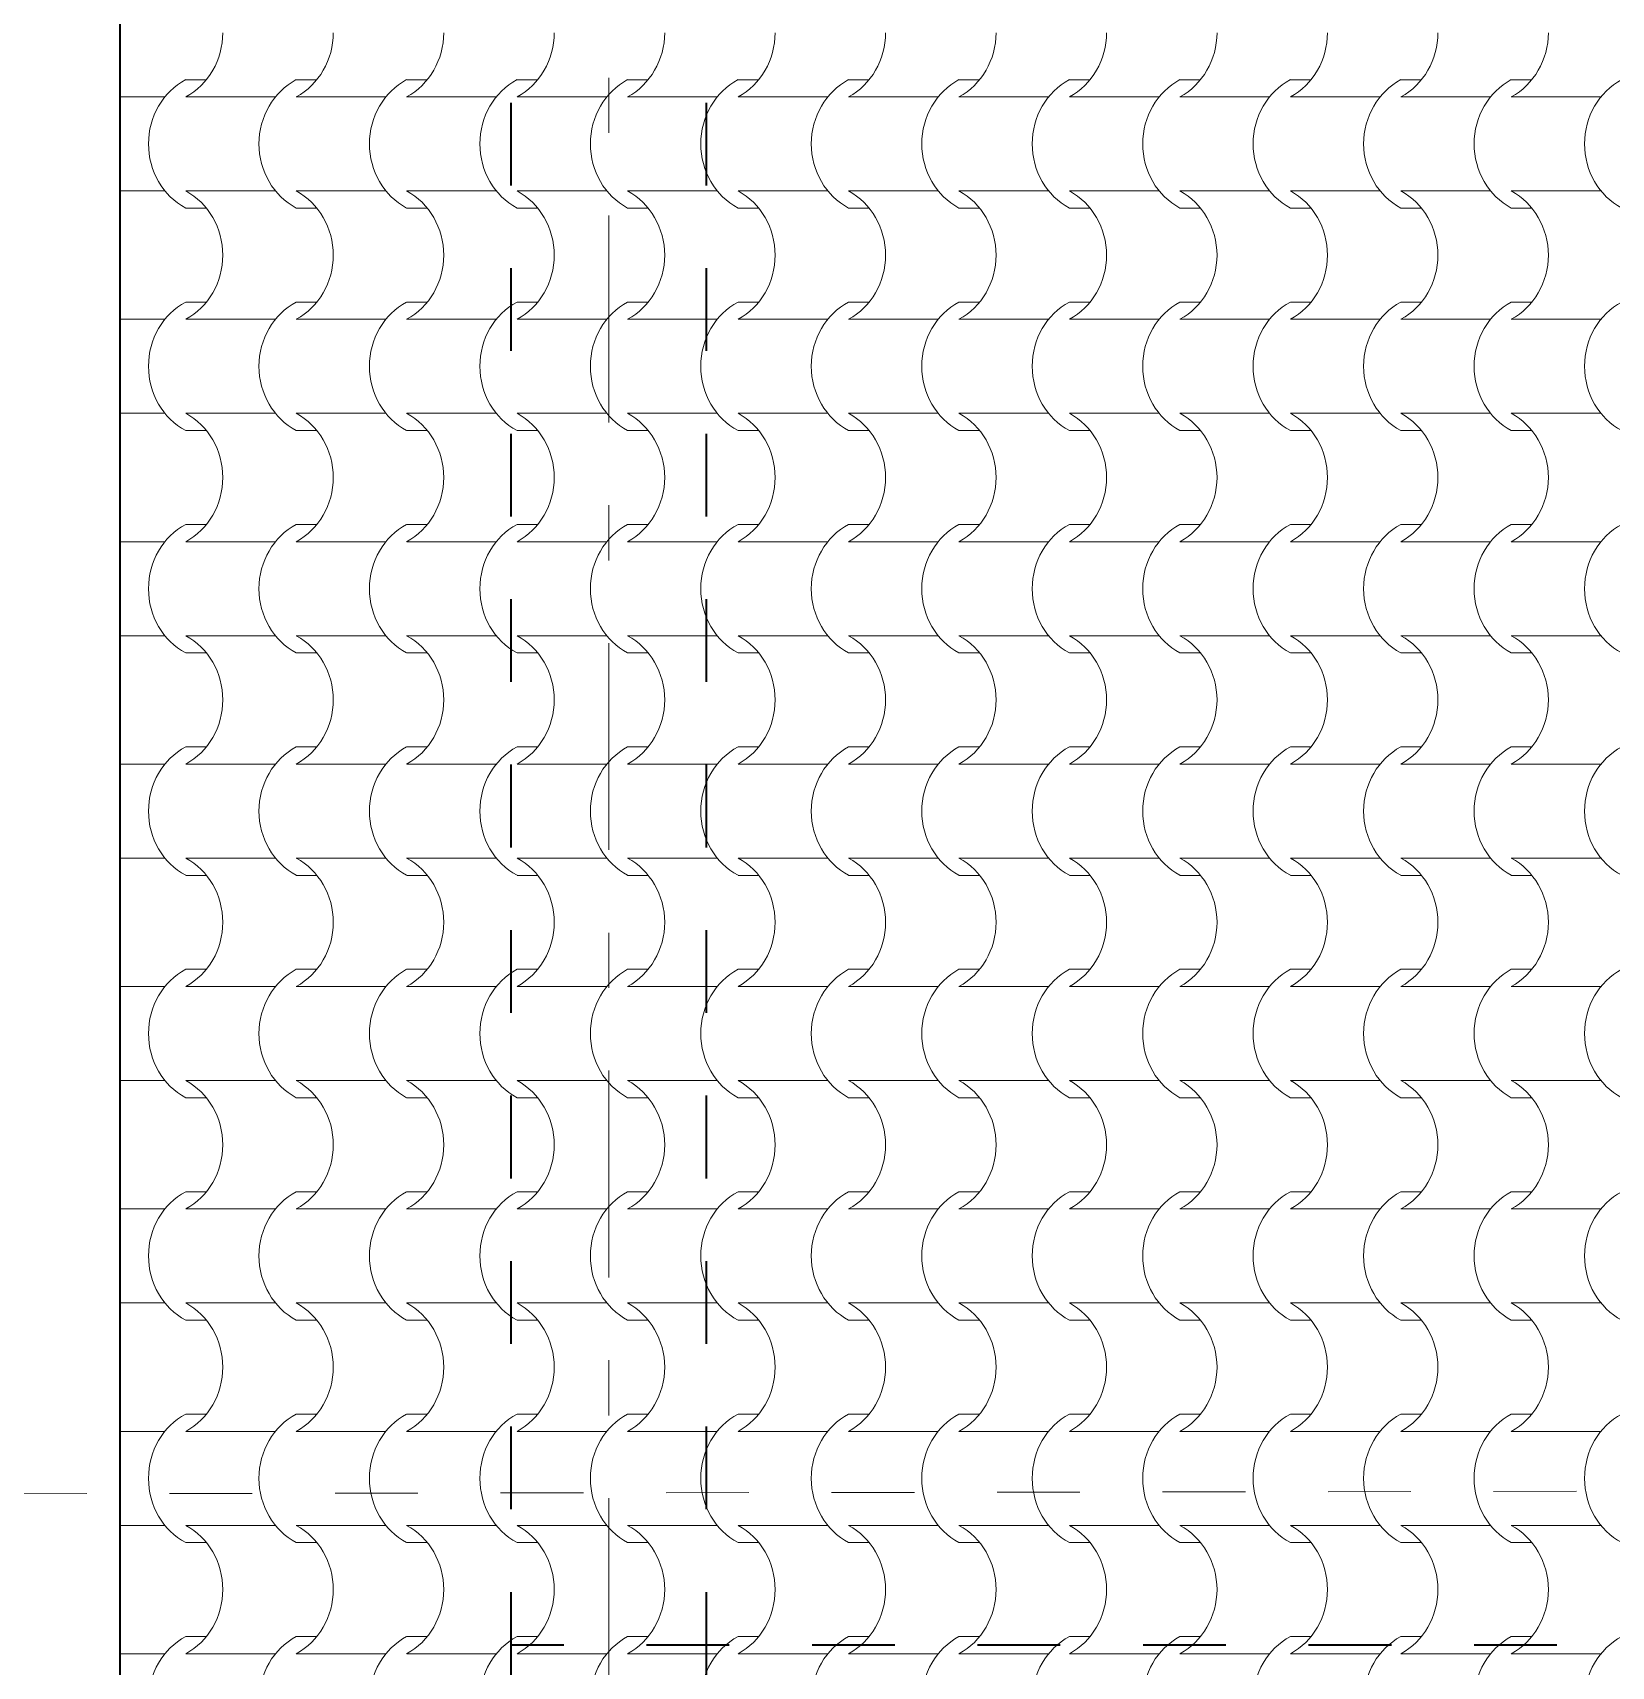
# Model space of a CAD drawing. Header units: millimetres. Extents: x -440 to 2671, y 0 to 297.
# Drawn here: x -369.05 to -328.67, y 100.95 to 142.74 of the extents above; entities that cross this region are included whole.
import ezdxf

# ---------------------------------------------------------------- set-up
doc = ezdxf.new("R2010")
doc.units = ezdxf.units.MM
doc.header["$MEASUREMENT"] = 0
doc.set_wipeout_variables(frame=1)
for name, pattern in [('- Двойно прекъснати линии', [10.936111, 5.291667, -2.116667, 1.411111, -2.116667]), ('- Прекъснати линия', [4.233333, 2.116667, -2.116667]), ('Wipeout_Contour', [1000, 0, -1000])]:
    doc.linetypes.add(name, pattern=pattern)
for name, color, linetype, lineweight, true_color in [('1', 7, 'Continuous', 13, 0x2b2b2b), ('65', 7, 'Continuous', 20, 0x4e4e4e), ('85', 7, 'Continuous', 20, 0x404040)]:
    doc.layers.add(name, color=color, linetype=linetype, lineweight=lineweight, true_color=true_color)
doc.layers.add('102', color=254, linetype='Continuous', lineweight=15)
doc.layers.add('41', color=7, linetype='Continuous', lineweight=35)

# ---------------------------------------------------------------- blocks, each defined once
blk = doc.blocks.new('*X44')
at = {"layer": '102', "color": 254, "linetype": 'Continuous', "lineweight": 15}
for p, q in [((75.578, 141.537), (75.051, 141.537)), ((78.403, 141.537), (77.876, 141.537)), ((81.228, 141.537), (80.702, 141.537)), ((84.054, 141.537), (83.527, 141.537)), ((86.879, 141.537), (86.352, 141.537)), ((89.705, 141.537), (89.178, 141.537)), ((92.53, 141.537), (92.003, 141.537)), ((95.355, 141.537), (94.829, 141.537)), ((98.181, 141.537), (97.654, 141.537)), ((101.006, 141.537), (100.479, 141.537)), ((103.832, 141.537), (103.305, 141.537)), ((106.657, 141.537), (106.13, 141.537)), ((109.482, 141.537), (108.956, 141.537)), ((74.517, 141.097), (73.371, 141.097)), ((76.197, 141.097), (75.051, 141.097)), ((77.343, 141.097), (76.197, 141.097)), ((79.022, 141.097), (77.876, 141.097)), ((80.168, 141.097), (79.022, 141.097)), ((81.847, 141.097), (80.702, 141.097)), ((82.993, 141.097), (81.847, 141.097)), ((84.673, 141.097), (83.527, 141.097)), ((85.819, 141.097), (84.673, 141.097)), ((87.498, 141.097), (86.352, 141.097)), ((88.644, 141.097), (87.498, 141.097)), ((90.324, 141.097), (89.178, 141.097)), ((91.47, 141.097), (90.324, 141.097)), ((93.149, 141.097), (92.003, 141.097)), ((94.295, 141.097), (93.149, 141.097)), ((95.974, 141.097), (94.829, 141.097)), ((97.12, 141.097), (95.974, 141.097)), ((98.8, 141.097), (97.654, 141.097)), ((99.946, 141.097), (98.8, 141.097)), ((101.625, 141.097), (100.479, 141.097)), ((102.771, 141.097), (101.625, 141.097)), ((104.451, 141.097), (103.305, 141.097)), ((105.596, 141.097), (104.451, 141.097)), ((107.276, 141.097), (106.13, 141.097)), ((108.422, 141.097), (107.276, 141.097)), ((110.101, 141.097), (108.956, 141.097)), ((111.247, 141.097), (110.101, 141.097)), ((74.517, 138.692), (73.371, 138.692)), ((76.197, 138.692), (75.051, 138.692)), ((77.343, 138.692), (76.197, 138.692)), ((79.022, 138.692), (77.876, 138.692)), ((80.168, 138.692), (79.022, 138.692)), ((81.847, 138.692), (80.702, 138.692)), ((82.993, 138.692), (81.847, 138.692)), ((84.673, 138.692), (83.527, 138.692)), ((85.819, 138.692), (84.673, 138.692)), ((87.498, 138.692), (86.352, 138.692)), ((88.644, 138.692), (87.498, 138.692)), ((90.324, 138.692), (89.178, 138.692)), ((91.47, 138.692), (90.324, 138.692)), ((93.149, 138.692), (92.003, 138.692)), ((94.295, 138.692), (93.149, 138.692)), ((95.974, 138.692), (94.829, 138.692)), ((97.12, 138.692), (95.974, 138.692)), ((98.8, 138.692), (97.654, 138.692)), ((99.946, 138.692), (98.8, 138.692)), ((101.625, 138.692), (100.479, 138.692)), ((102.771, 138.692), (101.625, 138.692)), ((104.451, 138.692), (103.305, 138.692)), ((105.596, 138.692), (104.451, 138.692)), ((107.276, 138.692), (106.13, 138.692)), ((108.422, 138.692), (107.276, 138.692)), ((110.101, 138.692), (108.956, 138.692)), ((111.247, 138.692), (110.101, 138.692)), ((75.578, 138.252), (75.051, 138.252)), ((78.403, 138.252), (77.876, 138.252)), ((81.228, 138.252), (80.702, 138.252)), ((84.054, 138.252), (83.527, 138.252)), ((86.879, 138.252), (86.352, 138.252)), ((89.705, 138.252), (89.178, 138.252)), ((92.53, 138.252), (92.003, 138.252)), ((95.355, 138.252), (94.829, 138.252)), ((98.181, 138.252), (97.654, 138.252)), ((101.006, 138.252), (100.479, 138.252)), ((103.832, 138.252), (103.305, 138.252)), ((106.657, 138.252), (106.13, 138.252)), ((109.482, 138.252), (108.956, 138.252)), ((75.578, 135.847), (75.051, 135.847)), ((78.403, 135.847), (77.876, 135.847)), ((81.228, 135.847), (80.702, 135.847)), ((84.054, 135.847), (83.527, 135.847)), ((86.879, 135.847), (86.352, 135.847)), ((89.705, 135.847), (89.178, 135.847)), ((92.53, 135.847), (92.003, 135.847)), ((95.355, 135.847), (94.829, 135.847)), ((98.181, 135.847), (97.654, 135.847)), ((101.006, 135.847), (100.479, 135.847)), ((103.832, 135.847), (103.305, 135.847)), ((106.657, 135.847), (106.13, 135.847)), ((109.482, 135.847), (108.956, 135.847)), ((74.517, 135.407), (73.371, 135.407)), ((76.197, 135.407), (75.051, 135.407)), ((77.343, 135.407), (76.197, 135.407)), ((79.022, 135.407), (77.876, 135.407)), ((80.168, 135.407), (79.022, 135.407)), ((81.847, 135.407), (80.702, 135.407)), ((82.993, 135.407), (81.847, 135.407)), ((84.673, 135.407), (83.527, 135.407)), ((85.819, 135.407), (84.673, 135.407)), ((87.498, 135.407), (86.352, 135.407)), ((88.644, 135.407), (87.498, 135.407)), ((90.324, 135.407), (89.178, 135.407)), ((91.47, 135.407), (90.324, 135.407)), ((93.149, 135.407), (92.003, 135.407)), ((94.295, 135.407), (93.149, 135.407)), ((95.974, 135.407), (94.829, 135.407)), ((97.12, 135.407), (95.974, 135.407)), ((98.8, 135.407), (97.654, 135.407)), ((99.946, 135.407), (98.8, 135.407)), ((101.625, 135.407), (100.479, 135.407)), ((102.771, 135.407), (101.625, 135.407)), ((104.451, 135.407), (103.305, 135.407)), ((105.596, 135.407), (104.451, 135.407)), ((107.276, 135.407), (106.13, 135.407)), ((108.422, 135.407), (107.276, 135.407)), ((110.101, 135.407), (108.956, 135.407)), ((111.247, 135.407), (110.101, 135.407)), ((74.517, 133.003), (73.371, 133.003)), ((76.197, 133.003), (75.051, 133.003)), ((77.343, 133.003), (76.197, 133.003)), ((79.022, 133.003), (77.876, 133.003)), ((80.168, 133.003), (79.022, 133.003)), ((81.847, 133.003), (80.702, 133.003)), ((82.993, 133.003), (81.847, 133.003)), ((84.673, 133.003), (83.527, 133.003)), ((85.819, 133.003), (84.673, 133.003)), ((87.498, 133.003), (86.352, 133.003)), ((88.644, 133.003), (87.498, 133.003)), ((90.324, 133.003), (89.178, 133.003)), ((91.47, 133.003), (90.324, 133.003)), ((93.149, 133.003), (92.003, 133.003)), ((94.295, 133.003), (93.149, 133.003)), ((95.974, 133.003), (94.829, 133.003)), ((97.12, 133.003), (95.974, 133.003)), ((98.8, 133.003), (97.654, 133.003)), ((99.946, 133.003), (98.8, 133.003)), ((101.625, 133.003), (100.479, 133.003)), ((102.771, 133.003), (101.625, 133.003)), ((104.451, 133.003), (103.305, 133.003)), ((105.596, 133.003), (104.451, 133.003)), ((107.276, 133.003), (106.13, 133.003)), ((108.422, 133.003), (107.276, 133.003)), ((110.101, 133.003), (108.956, 133.003)), ((111.247, 133.003), (110.101, 133.003)), ((75.578, 132.563), (75.051, 132.563)), ((78.403, 132.563), (77.876, 132.563)), ((81.228, 132.563), (80.702, 132.563)), ((84.054, 132.563), (83.527, 132.563)), ((86.879, 132.563), (86.352, 132.563)), ((89.705, 132.563), (89.178, 132.563)), ((92.53, 132.563), (92.003, 132.563)), ((95.355, 132.563), (94.829, 132.563)), ((98.181, 132.563), (97.654, 132.563)), ((101.006, 132.563), (100.479, 132.563)), ((103.832, 132.563), (103.305, 132.563)), ((106.657, 132.563), (106.13, 132.563)), ((109.482, 132.563), (108.956, 132.563)), ((75.578, 130.158), (75.051, 130.158)), ((78.403, 130.158), (77.876, 130.158)), ((81.228, 130.158), (80.702, 130.158)), ((84.054, 130.158), (83.527, 130.158)), ((86.879, 130.158), (86.352, 130.158)), ((89.705, 130.158), (89.178, 130.158)), ((92.53, 130.158), (92.003, 130.158)), ((95.355, 130.158), (94.829, 130.158)), ((98.181, 130.158), (97.654, 130.158)), ((101.006, 130.158), (100.479, 130.158)), ((103.832, 130.158), (103.305, 130.158)), ((106.657, 130.158), (106.13, 130.158)), ((109.482, 130.158), (108.956, 130.158)), ((74.517, 129.718), (73.371, 129.718)), ((76.197, 129.718), (75.051, 129.718)), ((77.343, 129.718), (76.197, 129.718)), ((79.022, 129.718), (77.876, 129.718)), ((80.168, 129.718), (79.022, 129.718)), ((81.847, 129.718), (80.702, 129.718)), ((82.993, 129.718), (81.847, 129.718)), ((84.673, 129.718), (83.527, 129.718)), ((85.819, 129.718), (84.673, 129.718)), ((87.498, 129.718), (86.352, 129.718)), ((88.644, 129.718), (87.498, 129.718)), ((90.324, 129.718), (89.178, 129.718)), ((91.47, 129.718), (90.324, 129.718)), ((93.149, 129.718), (92.003, 129.718)), ((94.295, 129.718), (93.149, 129.718)), ((95.974, 129.718), (94.829, 129.718)), ((97.12, 129.718), (95.974, 129.718)), ((98.8, 129.718), (97.654, 129.718)), ((99.946, 129.718), (98.8, 129.718)), ((101.625, 129.718), (100.479, 129.718)), ((102.771, 129.718), (101.625, 129.718)), ((104.451, 129.718), (103.305, 129.718)), ((105.596, 129.718), (104.451, 129.718)), ((107.276, 129.718), (106.13, 129.718)), ((108.422, 129.718), (107.276, 129.718)), ((110.101, 129.718), (108.956, 129.718)), ((111.247, 129.718), (110.101, 129.718)), ((74.517, 127.313), (73.371, 127.313)), ((76.197, 127.313), (75.051, 127.313)), ((77.343, 127.313), (76.197, 127.313)), ((79.022, 127.313), (77.876, 127.313)), ((80.168, 127.313), (79.022, 127.313)), ((81.847, 127.313), (80.702, 127.313)), ((82.993, 127.313), (81.847, 127.313)), ((84.673, 127.313), (83.527, 127.313)), ((85.819, 127.313), (84.673, 127.313)), ((87.498, 127.313), (86.352, 127.313)), ((88.644, 127.313), (87.498, 127.313)), ((90.324, 127.313), (89.178, 127.313)), ((91.47, 127.313), (90.324, 127.313)), ((93.149, 127.313), (92.003, 127.313)), ((94.295, 127.313), (93.149, 127.313)), ((95.974, 127.313), (94.829, 127.313)), ((97.12, 127.313), (95.974, 127.313)), ((98.8, 127.313), (97.654, 127.313)), ((99.946, 127.313), (98.8, 127.313)), ((101.625, 127.313), (100.479, 127.313)), ((102.771, 127.313), (101.625, 127.313)), ((104.451, 127.313), (103.305, 127.313)), ((105.596, 127.313), (104.451, 127.313)), ((107.276, 127.313), (106.13, 127.313)), ((108.422, 127.313), (107.276, 127.313)), ((110.101, 127.313), (108.956, 127.313)), ((111.247, 127.313), (110.101, 127.313)), ((75.578, 126.873), (75.051, 126.873)), ((78.403, 126.873), (77.876, 126.873)), ((81.228, 126.873), (80.702, 126.873)), ((84.054, 126.873), (83.527, 126.873)), ((86.879, 126.873), (86.352, 126.873)), ((89.705, 126.873), (89.178, 126.873)), ((92.53, 126.873), (92.003, 126.873)), ((95.355, 126.873), (94.829, 126.873)), ((98.181, 126.873), (97.654, 126.873)), ((101.006, 126.873), (100.479, 126.873)), ((103.832, 126.873), (103.305, 126.873)), ((106.657, 126.873), (106.13, 126.873)), ((109.482, 126.873), (108.956, 126.873)), ((75.578, 124.468), (75.051, 124.468)), ((78.403, 124.468), (77.876, 124.468)), ((81.228, 124.468), (80.702, 124.468)), ((84.054, 124.468), (83.527, 124.468)), ((86.879, 124.468), (86.352, 124.468)), ((89.705, 124.468), (89.178, 124.468)), ((92.53, 124.468), (92.003, 124.468)), ((95.355, 124.468), (94.829, 124.468)), ((98.181, 124.468), (97.654, 124.468)), ((101.006, 124.468), (100.479, 124.468)), ((103.832, 124.468), (103.305, 124.468)), ((106.657, 124.468), (106.13, 124.468)), ((109.482, 124.468), (108.956, 124.468)), ((74.517, 124.028), (73.371, 124.028)), ((76.197, 124.028), (75.051, 124.028)), ((77.343, 124.028), (76.197, 124.028)), ((79.022, 124.028), (77.876, 124.028)), ((80.168, 124.028), (79.022, 124.028)), ((81.847, 124.028), (80.702, 124.028)), ((82.993, 124.028), (81.847, 124.028)), ((84.673, 124.028), (83.527, 124.028)), ((85.819, 124.028), (84.673, 124.028)), ((87.498, 124.028), (86.352, 124.028)), ((88.644, 124.028), (87.498, 124.028)), ((90.324, 124.028), (89.178, 124.028)), ((91.47, 124.028), (90.324, 124.028)), ((93.149, 124.028), (92.003, 124.028)), ((94.295, 124.028), (93.149, 124.028)), ((95.974, 124.028), (94.829, 124.028)), ((97.12, 124.028), (95.974, 124.028)), ((98.8, 124.028), (97.654, 124.028)), ((99.946, 124.028), (98.8, 124.028)), ((101.625, 124.028), (100.479, 124.028)), ((102.771, 124.028), (101.625, 124.028)), ((104.451, 124.028), (103.305, 124.028)), ((105.596, 124.028), (104.451, 124.028)), ((107.276, 124.028), (106.13, 124.028)), ((108.422, 124.028), (107.276, 124.028)), ((110.101, 124.028), (108.956, 124.028)), ((111.247, 124.028), (110.101, 124.028)), ((74.517, 121.623), (73.371, 121.623)), ((76.197, 121.623), (75.051, 121.623)), ((77.343, 121.623), (76.197, 121.623)), ((79.022, 121.623), (77.876, 121.623)), ((80.168, 121.623), (79.022, 121.623)), ((81.847, 121.623), (80.702, 121.623)), ((82.993, 121.623), (81.847, 121.623)), ((84.673, 121.623), (83.527, 121.623)), ((85.819, 121.623), (84.673, 121.623)), ((87.498, 121.623), (86.352, 121.623)), ((88.644, 121.623), (87.498, 121.623)), ((90.324, 121.623), (89.178, 121.623)), ((91.47, 121.623), (90.324, 121.623)), ((93.149, 121.623), (92.003, 121.623)), ((94.295, 121.623), (93.149, 121.623)), ((95.974, 121.623), (94.829, 121.623)), ((97.12, 121.623), (95.974, 121.623)), ((98.8, 121.623), (97.654, 121.623)), ((99.946, 121.623), (98.8, 121.623)), ((101.625, 121.623), (100.479, 121.623)), ((102.771, 121.623), (101.625, 121.623)), ((104.451, 121.623), (103.305, 121.623)), ((105.596, 121.623), (104.451, 121.623)), ((107.276, 121.623), (106.13, 121.623)), ((108.422, 121.623), (107.276, 121.623)), ((110.101, 121.623), (108.956, 121.623)), ((111.247, 121.623), (110.101, 121.623)), ((75.578, 121.183), (75.051, 121.183)), ((78.403, 121.183), (77.876, 121.183)), ((81.228, 121.183), (80.702, 121.183)), ((84.054, 121.183), (83.527, 121.183)), ((86.879, 121.183), (86.352, 121.183)), ((89.705, 121.183), (89.178, 121.183)), ((92.53, 121.183), (92.003, 121.183)), ((95.355, 121.183), (94.829, 121.183)), ((98.181, 121.183), (97.654, 121.183)), ((101.006, 121.183), (100.479, 121.183)), ((103.832, 121.183), (103.305, 121.183)), ((106.657, 121.183), (106.13, 121.183)), ((109.482, 121.183), (108.956, 121.183)), ((75.578, 118.779), (75.051, 118.779)), ((78.403, 118.779), (77.876, 118.779)), ((81.228, 118.779), (80.702, 118.779)), ((84.054, 118.779), (83.527, 118.779)), ((86.879, 118.779), (86.352, 118.779)), ((89.705, 118.779), (89.178, 118.779)), ((92.53, 118.779), (92.003, 118.779)), ((95.355, 118.779), (94.829, 118.779)), ((98.181, 118.779), (97.654, 118.779)), ((101.006, 118.779), (100.479, 118.779)), ((103.832, 118.779), (103.305, 118.779)), ((106.657, 118.779), (106.13, 118.779)), ((109.482, 118.779), (108.956, 118.779)), ((74.517, 118.339), (73.371, 118.339)), ((76.197, 118.339), (75.051, 118.339)), ((77.343, 118.339), (76.197, 118.339)), ((79.022, 118.339), (77.876, 118.339)), ((80.168, 118.339), (79.022, 118.339)), ((81.847, 118.339), (80.702, 118.339)), ((82.993, 118.339), (81.847, 118.339)), ((84.673, 118.339), (83.527, 118.339)), ((85.819, 118.339), (84.673, 118.339)), ((87.498, 118.339), (86.352, 118.339)), ((88.644, 118.339), (87.498, 118.339)), ((90.324, 118.339), (89.178, 118.339)), ((91.47, 118.339), (90.324, 118.339)), ((93.149, 118.339), (92.003, 118.339)), ((94.295, 118.339), (93.149, 118.339)), ((95.974, 118.339), (94.829, 118.339)), ((97.12, 118.339), (95.974, 118.339)), ((98.8, 118.339), (97.654, 118.339)), ((99.946, 118.339), (98.8, 118.339)), ((101.625, 118.339), (100.479, 118.339)), ((102.771, 118.339), (101.625, 118.339)), ((104.451, 118.339), (103.305, 118.339)), ((105.596, 118.339), (104.451, 118.339)), ((107.276, 118.339), (106.13, 118.339)), ((108.422, 118.339), (107.276, 118.339)), ((110.101, 118.339), (108.956, 118.339)), ((111.247, 118.339), (110.101, 118.339)), ((74.517, 115.934), (73.371, 115.934)), ((76.197, 115.934), (75.051, 115.934)), ((77.343, 115.934), (76.197, 115.934)), ((79.022, 115.934), (77.876, 115.934)), ((80.168, 115.934), (79.022, 115.934)), ((81.847, 115.934), (80.702, 115.934)), ((82.993, 115.934), (81.847, 115.934)), ((84.673, 115.934), (83.527, 115.934)), ((85.819, 115.934), (84.673, 115.934)), ((87.498, 115.934), (86.352, 115.934)), ((88.644, 115.934), (87.498, 115.934)), ((90.324, 115.934), (89.178, 115.934)), ((91.47, 115.934), (90.324, 115.934)), ((93.149, 115.934), (92.003, 115.934)), ((94.295, 115.934), (93.149, 115.934)), ((95.974, 115.934), (94.829, 115.934)), ((97.12, 115.934), (95.974, 115.934)), ((98.8, 115.934), (97.654, 115.934)), ((99.946, 115.934), (98.8, 115.934)), ((101.625, 115.934), (100.479, 115.934)), ((102.771, 115.934), (101.625, 115.934)), ((104.451, 115.934), (103.305, 115.934)), ((105.596, 115.934), (104.451, 115.934)), ((107.276, 115.934), (106.13, 115.934)), ((108.422, 115.934), (107.276, 115.934)), ((110.101, 115.934), (108.956, 115.934)), ((111.247, 115.934), (110.101, 115.934)), ((75.578, 115.494), (75.051, 115.494)), ((78.403, 115.494), (77.876, 115.494)), ((81.228, 115.494), (80.702, 115.494)), ((84.054, 115.494), (83.527, 115.494)), ((86.879, 115.494), (86.352, 115.494)), ((89.705, 115.494), (89.178, 115.494)), ((92.53, 115.494), (92.003, 115.494)), ((95.355, 115.494), (94.829, 115.494)), ((98.181, 115.494), (97.654, 115.494)), ((101.006, 115.494), (100.479, 115.494)), ((103.832, 115.494), (103.305, 115.494)), ((106.657, 115.494), (106.13, 115.494)), ((109.482, 115.494), (108.956, 115.494)), ((75.578, 113.089), (75.051, 113.089)), ((78.403, 113.089), (77.876, 113.089)), ((81.228, 113.089), (80.702, 113.089)), ((84.054, 113.089), (83.527, 113.089)), ((86.879, 113.089), (86.352, 113.089)), ((89.705, 113.089), (89.178, 113.089)), ((92.53, 113.089), (92.003, 113.089)), ((95.355, 113.089), (94.829, 113.089)), ((98.181, 113.089), (97.654, 113.089)), ((101.006, 113.089), (100.479, 113.089)), ((103.832, 113.089), (103.305, 113.089)), ((106.657, 113.089), (106.13, 113.089)), ((109.482, 113.089), (108.956, 113.089)), ((74.517, 112.649), (73.371, 112.649)), ((76.197, 112.649), (75.051, 112.649)), ((77.343, 112.649), (76.197, 112.649)), ((79.022, 112.649), (77.876, 112.649)), ((80.168, 112.649), (79.022, 112.649)), ((81.847, 112.649), (80.702, 112.649)), ((82.993, 112.649), (81.847, 112.649)), ((84.673, 112.649), (83.527, 112.649)), ((85.819, 112.649), (84.673, 112.649)), ((87.498, 112.649), (86.352, 112.649)), ((88.644, 112.649), (87.498, 112.649)), ((90.324, 112.649), (89.178, 112.649)), ((91.47, 112.649), (90.324, 112.649)), ((93.149, 112.649), (92.003, 112.649)), ((94.295, 112.649), (93.149, 112.649)), ((95.974, 112.649), (94.829, 112.649)), ((97.12, 112.649), (95.974, 112.649)), ((98.8, 112.649), (97.654, 112.649)), ((99.946, 112.649), (98.8, 112.649)), ((101.625, 112.649), (100.479, 112.649)), ((102.771, 112.649), (101.625, 112.649)), ((104.451, 112.649), (103.305, 112.649)), ((105.596, 112.649), (104.451, 112.649)), ((107.276, 112.649), (106.13, 112.649)), ((108.422, 112.649), (107.276, 112.649)), ((110.101, 112.649), (108.956, 112.649)), ((111.247, 112.649), (110.101, 112.649)), ((74.517, 110.244), (73.371, 110.244)), ((76.197, 110.244), (75.051, 110.244)), ((77.343, 110.244), (76.197, 110.244)), ((79.022, 110.244), (77.876, 110.244)), ((80.168, 110.244), (79.022, 110.244)), ((81.847, 110.244), (80.702, 110.244)), ((82.993, 110.244), (81.847, 110.244)), ((84.673, 110.244), (83.527, 110.244)), ((85.819, 110.244), (84.673, 110.244)), ((87.498, 110.244), (86.352, 110.244)), ((88.644, 110.244), (87.498, 110.244)), ((90.324, 110.244), (89.178, 110.244)), ((91.47, 110.244), (90.324, 110.244)), ((93.149, 110.244), (92.003, 110.244)), ((94.295, 110.244), (93.149, 110.244)), ((95.974, 110.244), (94.829, 110.244)), ((97.12, 110.244), (95.974, 110.244)), ((98.8, 110.244), (97.654, 110.244)), ((99.946, 110.244), (98.8, 110.244)), ((101.625, 110.244), (100.479, 110.244)), ((102.771, 110.244), (101.625, 110.244)), ((104.451, 110.244), (103.305, 110.244)), ((105.596, 110.244), (104.451, 110.244)), ((107.276, 110.244), (106.13, 110.244)), ((108.422, 110.244), (107.276, 110.244)), ((110.101, 110.244), (108.956, 110.244)), ((111.247, 110.244), (110.101, 110.244)), ((75.578, 109.804), (75.051, 109.804)), ((78.403, 109.804), (77.876, 109.804)), ((81.228, 109.804), (80.702, 109.804)), ((84.054, 109.804), (83.527, 109.804)), ((86.879, 109.804), (86.352, 109.804)), ((89.705, 109.804), (89.178, 109.804)), ((92.53, 109.804), (92.003, 109.804)), ((95.355, 109.804), (94.829, 109.804)), ((98.181, 109.804), (97.654, 109.804)), ((101.006, 109.804), (100.479, 109.804)), ((103.832, 109.804), (103.305, 109.804)), ((106.657, 109.804), (106.13, 109.804)), ((109.482, 109.804), (108.956, 109.804)), ((75.578, 107.399), (75.051, 107.399)), ((78.403, 107.399), (77.876, 107.399)), ((81.228, 107.399), (80.702, 107.399)), ((84.054, 107.399), (83.527, 107.399)), ((86.879, 107.399), (86.352, 107.399)), ((89.705, 107.399), (89.178, 107.399)), ((92.53, 107.399), (92.003, 107.399)), ((95.355, 107.399), (94.829, 107.399)), ((98.181, 107.399), (97.654, 107.399)), ((101.006, 107.399), (100.479, 107.399)), ((103.832, 107.399), (103.305, 107.399)), ((106.657, 107.399), (106.13, 107.399)), ((109.482, 107.399), (108.956, 107.399)), ((74.517, 106.959), (73.371, 106.959)), ((76.197, 106.959), (75.051, 106.959)), ((77.343, 106.959), (76.197, 106.959)), ((79.022, 106.959), (77.876, 106.959)), ((80.168, 106.959), (79.022, 106.959)), ((81.847, 106.959), (80.702, 106.959)), ((82.993, 106.959), (81.847, 106.959)), ((84.673, 106.959), (83.527, 106.959)), ((85.819, 106.959), (84.673, 106.959)), ((87.498, 106.959), (86.352, 106.959)), ((88.644, 106.959), (87.498, 106.959)), ((90.324, 106.959), (89.178, 106.959)), ((91.47, 106.959), (90.324, 106.959)), ((93.149, 106.959), (92.003, 106.959)), ((94.295, 106.959), (93.149, 106.959)), ((95.974, 106.959), (94.829, 106.959)), ((97.12, 106.959), (95.974, 106.959)), ((98.8, 106.959), (97.654, 106.959)), ((99.946, 106.959), (98.8, 106.959)), ((101.625, 106.959), (100.479, 106.959)), ((102.771, 106.959), (101.625, 106.959)), ((104.451, 106.959), (103.305, 106.959)), ((105.596, 106.959), (104.451, 106.959)), ((107.276, 106.959), (106.13, 106.959)), ((108.422, 106.959), (107.276, 106.959)), ((110.101, 106.959), (108.956, 106.959)), ((111.247, 106.959), (110.101, 106.959)), ((74.517, 104.555), (73.371, 104.555)), ((76.197, 104.555), (75.051, 104.555)), ((77.343, 104.555), (76.197, 104.555)), ((79.022, 104.555), (77.876, 104.555)), ((80.168, 104.555), (79.022, 104.555)), ((81.847, 104.555), (80.702, 104.555)), ((82.993, 104.555), (81.847, 104.555)), ((84.673, 104.555), (83.527, 104.555)), ((85.819, 104.555), (84.673, 104.555)), ((87.498, 104.555), (86.352, 104.555)), ((88.644, 104.555), (87.498, 104.555)), ((90.324, 104.555), (89.178, 104.555)), ((91.47, 104.555), (90.324, 104.555)), ((93.149, 104.555), (92.003, 104.555)), ((94.295, 104.555), (93.149, 104.555)), ((95.974, 104.555), (94.829, 104.555)), ((97.12, 104.555), (95.974, 104.555)), ((98.8, 104.555), (97.654, 104.555)), ((99.946, 104.555), (98.8, 104.555)), ((101.625, 104.555), (100.479, 104.555)), ((102.771, 104.555), (101.625, 104.555)), ((104.451, 104.555), (103.305, 104.555)), ((105.596, 104.555), (104.451, 104.555)), ((107.276, 104.555), (106.13, 104.555)), ((108.422, 104.555), (107.276, 104.555)), ((110.101, 104.555), (108.956, 104.555)), ((111.247, 104.555), (110.101, 104.555)), ((75.578, 104.115), (75.051, 104.115)), ((78.403, 104.115), (77.876, 104.115)), ((81.228, 104.115), (80.702, 104.115)), ((84.054, 104.115), (83.527, 104.115)), ((86.879, 104.115), (86.352, 104.115)), ((89.705, 104.115), (89.178, 104.115)), ((92.53, 104.115), (92.003, 104.115)), ((95.355, 104.115), (94.829, 104.115)), ((98.181, 104.115), (97.654, 104.115)), ((101.006, 104.115), (100.479, 104.115)), ((103.832, 104.115), (103.305, 104.115)), ((106.657, 104.115), (106.13, 104.115)), ((109.482, 104.115), (108.956, 104.115)), ((75.578, 101.71), (75.051, 101.71)), ((78.403, 101.71), (77.876, 101.71)), ((81.228, 101.71), (80.702, 101.71)), ((84.054, 101.71), (83.527, 101.71)), ((86.879, 101.71), (86.352, 101.71)), ((89.705, 101.71), (89.178, 101.71)), ((92.53, 101.71), (92.003, 101.71)), ((95.355, 101.71), (94.829, 101.71)), ((98.181, 101.71), (97.654, 101.71)), ((101.006, 101.71), (100.479, 101.71)), ((103.832, 101.71), (103.305, 101.71)), ((106.657, 101.71), (106.13, 101.71)), ((109.482, 101.71), (108.956, 101.71)), ((74.517, 101.27), (73.371, 101.27)), ((76.197, 101.27), (75.051, 101.27)), ((77.343, 101.27), (76.197, 101.27)), ((79.022, 101.27), (77.876, 101.27)), ((80.168, 101.27), (79.022, 101.27)), ((81.847, 101.27), (80.702, 101.27)), ((82.993, 101.27), (81.847, 101.27)), ((84.673, 101.27), (83.527, 101.27)), ((85.819, 101.27), (84.673, 101.27)), ((87.498, 101.27), (86.352, 101.27)), ((88.644, 101.27), (87.498, 101.27)), ((90.324, 101.27), (89.178, 101.27)), ((91.47, 101.27), (90.324, 101.27)), ((93.149, 101.27), (92.003, 101.27)), ((94.295, 101.27), (93.149, 101.27)), ((95.974, 101.27), (94.829, 101.27)), ((97.12, 101.27), (95.974, 101.27)), ((98.8, 101.27), (97.654, 101.27)), ((99.946, 101.27), (98.8, 101.27)), ((101.625, 101.27), (100.479, 101.27)), ((102.771, 101.27), (101.625, 101.27)), ((104.451, 101.27), (103.305, 101.27)), ((105.596, 101.27), (104.451, 101.27)), ((107.276, 101.27), (106.13, 101.27)), ((108.422, 101.27), (107.276, 101.27)), ((110.101, 101.27), (108.956, 101.27)), ((111.247, 101.27), (110.101, 101.27))]:
    blk.add_line(p, q, dxfattribs=at)
for centre, major_axis, start_param, end_param in [((74.262, 142.745), (0, 1.849), 3.612631, 4.709413), ((77.088, 142.745), (0, 1.849), 3.612631, 4.709413), ((79.913, 142.745), (0, 1.849), 3.612631, 4.709413), ((82.738, 142.745), (0, 1.849), 3.612631, 4.709413), ((85.564, 142.745), (0, 1.849), 3.612631, 4.709413), ((88.389, 142.745), (0, 1.849), 3.612631, 4.709413), ((91.215, 142.745), (0, 1.849), 3.612631, 4.709413), ((94.04, 142.745), (0, 1.849), 3.612631, 4.709413), ((96.865, 142.745), (0, 1.849), 3.612631, 4.709413), ((99.691, 142.745), (0, 1.849), 3.612631, 4.709413), ((102.516, 142.745), (0, 1.849), 3.612631, 4.709413), ((105.342, 142.745), (0, 1.849), 3.612631, 4.709413), ((108.167, 142.745), (0, 1.849), 3.612631, 4.709413), ((75.827, 139.895), (0, 1.839), 0.466079, 2.675513), ((78.653, 139.895), (0, 1.839), 0.466079, 2.675513), ((81.478, 139.895), (0, 1.839), 0.466079, 2.675513), ((84.303, 139.895), (0, 1.839), 0.466079, 2.675513), ((87.129, 139.895), (0, 1.839), 0.466079, 2.675513), ((89.954, 139.895), (0, 1.839), 0.466079, 2.675513), ((92.78, 139.895), (0, 1.839), 0.466079, 2.675513), ((95.605, 139.895), (0, 1.839), 0.466079, 2.675513), ((98.43, 139.895), (0, 1.839), 0.466079, 2.675513), ((101.256, 139.895), (0, 1.839), 0.466079, 2.675513), ((104.081, 139.895), (0, 1.839), 0.466079, 2.675513), ((106.907, 139.895), (0, 1.839), 0.466079, 2.675513), ((109.732, 139.895), (0, 1.839), 0.466079, 2.675513), ((112.557, 139.895), (0, 1.839), 0.466079, 2.675513), ((74.262, 137.044), (0, 1.849), 4.715365, 5.812147), ((77.088, 137.044), (0, 1.849), 4.715365, 5.812147), ((79.913, 137.044), (0, 1.849), 4.715365, 5.812147), ((82.738, 137.044), (0, 1.849), 4.715365, 5.812147), ((85.564, 137.044), (0, 1.849), 4.715365, 5.812147), ((88.389, 137.044), (0, 1.849), 4.715365, 5.812147), ((91.215, 137.044), (0, 1.849), 4.715365, 5.812147), ((94.04, 137.044), (0, 1.849), 4.715365, 5.812147), ((96.865, 137.044), (0, 1.849), 4.715365, 5.812147), ((99.691, 137.044), (0, 1.849), 4.715365, 5.812147), ((102.516, 137.044), (0, 1.849), 4.715365, 5.812147), ((105.342, 137.044), (0, 1.849), 4.715365, 5.812147), ((108.167, 137.044), (0, 1.849), 4.715365, 5.812147), ((74.262, 137.055), (0, 1.849), 3.612631, 4.709413), ((77.088, 137.055), (0, 1.849), 3.612631, 4.709413), ((79.913, 137.055), (0, 1.849), 3.612631, 4.709413), ((82.738, 137.055), (0, 1.849), 3.612631, 4.709413), ((85.564, 137.055), (0, 1.849), 3.612631, 4.709413), ((88.389, 137.055), (0, 1.849), 3.612631, 4.709413), ((91.215, 137.055), (0, 1.849), 3.612631, 4.709413), ((94.04, 137.055), (0, 1.849), 3.612631, 4.709413), ((96.865, 137.055), (0, 1.849), 3.612631, 4.709413), ((99.691, 137.055), (0, 1.849), 3.612631, 4.709413), ((102.516, 137.055), (0, 1.849), 3.612631, 4.709413), ((105.342, 137.055), (0, 1.849), 3.612631, 4.709413), ((108.167, 137.055), (0, 1.849), 3.612631, 4.709413), ((75.827, 134.205), (0, 1.839), 0.466079, 2.675513), ((78.653, 134.205), (0, 1.839), 0.466079, 2.675513), ((81.478, 134.205), (0, 1.839), 0.466079, 2.675513), ((84.303, 134.205), (0, 1.839), 0.466079, 2.675513), ((87.129, 134.205), (0, 1.839), 0.466079, 2.675513), ((89.954, 134.205), (0, 1.839), 0.466079, 2.675513), ((92.78, 134.205), (0, 1.839), 0.466079, 2.675513), ((95.605, 134.205), (0, 1.839), 0.466079, 2.675513), ((98.43, 134.205), (0, 1.839), 0.466079, 2.675513), ((101.256, 134.205), (0, 1.839), 0.466079, 2.675513), ((104.081, 134.205), (0, 1.839), 0.466079, 2.675513), ((106.907, 134.205), (0, 1.839), 0.466079, 2.675513), ((109.732, 134.205), (0, 1.839), 0.466079, 2.675513), ((112.557, 134.205), (0, 1.839), 0.466079, 2.675513), ((74.262, 131.355), (0, 1.849), 4.715365, 5.812147), ((77.088, 131.355), (0, 1.849), 4.715365, 5.812147), ((79.913, 131.355), (0, 1.849), 4.715365, 5.812147), ((82.738, 131.355), (0, 1.849), 4.715365, 5.812147), ((85.564, 131.355), (0, 1.849), 4.715365, 5.812147), ((88.389, 131.355), (0, 1.849), 4.715365, 5.812147), ((91.215, 131.355), (0, 1.849), 4.715365, 5.812147), ((94.04, 131.355), (0, 1.849), 4.715365, 5.812147), ((96.865, 131.355), (0, 1.849), 4.715365, 5.812147), ((99.691, 131.355), (0, 1.849), 4.715365, 5.812147), ((102.516, 131.355), (0, 1.849), 4.715365, 5.812147), ((105.342, 131.355), (0, 1.849), 4.715365, 5.812147), ((108.167, 131.355), (0, 1.849), 4.715365, 5.812147), ((74.262, 131.366), (0, 1.849), 3.612631, 4.709413), ((77.088, 131.366), (0, 1.849), 3.612631, 4.709413), ((79.913, 131.366), (0, 1.849), 3.612631, 4.709413), ((82.738, 131.366), (0, 1.849), 3.612631, 4.709413), ((85.564, 131.366), (0, 1.849), 3.612631, 4.709413), ((88.389, 131.366), (0, 1.849), 3.612631, 4.709413), ((91.215, 131.366), (0, 1.849), 3.612631, 4.709413), ((94.04, 131.366), (0, 1.849), 3.612631, 4.709413), ((96.865, 131.366), (0, 1.849), 3.612631, 4.709413), ((99.691, 131.366), (0, 1.849), 3.612631, 4.709413), ((102.516, 131.366), (0, 1.849), 3.612631, 4.709413), ((105.342, 131.366), (0, 1.849), 3.612631, 4.709413), ((108.167, 131.366), (0, 1.849), 3.612631, 4.709413), ((75.827, 128.515), (0, 1.839), 0.466079, 2.675513), ((78.653, 128.515), (0, 1.839), 0.466079, 2.675513), ((81.478, 128.515), (0, 1.839), 0.466079, 2.675513), ((84.303, 128.515), (0, 1.839), 0.466079, 2.675513), ((87.129, 128.515), (0, 1.839), 0.466079, 2.675513), ((89.954, 128.515), (0, 1.839), 0.466079, 2.675513), ((92.78, 128.515), (0, 1.839), 0.466079, 2.675513), ((95.605, 128.515), (0, 1.839), 0.466079, 2.675513), ((98.43, 128.515), (0, 1.839), 0.466079, 2.675513), ((101.256, 128.515), (0, 1.839), 0.466079, 2.675513), ((104.081, 128.515), (0, 1.839), 0.466079, 2.675513), ((106.907, 128.515), (0, 1.839), 0.466079, 2.675513), ((109.732, 128.515), (0, 1.839), 0.466079, 2.675513), ((112.557, 128.515), (0, 1.839), 0.466079, 2.675513), ((74.262, 125.665), (0, 1.849), 4.715365, 5.812147), ((77.088, 125.665), (0, 1.849), 4.715365, 5.812147), ((79.913, 125.665), (0, 1.849), 4.715365, 5.812147), ((82.738, 125.665), (0, 1.849), 4.715365, 5.812147), ((85.564, 125.665), (0, 1.849), 4.715365, 5.812147), ((88.389, 125.665), (0, 1.849), 4.715365, 5.812147), ((91.215, 125.665), (0, 1.849), 4.715365, 5.812147), ((94.04, 125.665), (0, 1.849), 4.715365, 5.812147), ((96.865, 125.665), (0, 1.849), 4.715365, 5.812147), ((99.691, 125.665), (0, 1.849), 4.715365, 5.812147), ((102.516, 125.665), (0, 1.849), 4.715365, 5.812147), ((105.342, 125.665), (0, 1.849), 4.715365, 5.812147), ((108.167, 125.665), (0, 1.849), 4.715365, 5.812147), ((74.262, 125.676), (0, 1.849), 3.612631, 4.709413), ((77.088, 125.676), (0, 1.849), 3.612631, 4.709413), ((79.913, 125.676), (0, 1.849), 3.612631, 4.709413), ((82.738, 125.676), (0, 1.849), 3.612631, 4.709413), ((85.564, 125.676), (0, 1.849), 3.612631, 4.709413), ((88.389, 125.676), (0, 1.849), 3.612631, 4.709413), ((91.215, 125.676), (0, 1.849), 3.612631, 4.709413), ((94.04, 125.676), (0, 1.849), 3.612631, 4.709413), ((96.865, 125.676), (0, 1.849), 3.612631, 4.709413), ((99.691, 125.676), (0, 1.849), 3.612631, 4.709413), ((102.516, 125.676), (0, 1.849), 3.612631, 4.709413), ((105.342, 125.676), (0, 1.849), 3.612631, 4.709413), ((108.167, 125.676), (0, 1.849), 3.612631, 4.709413), ((75.827, 122.826), (0, 1.839), 0.466079, 2.675513), ((78.653, 122.826), (0, 1.839), 0.466079, 2.675513), ((81.478, 122.826), (0, 1.839), 0.466079, 2.675513), ((84.303, 122.826), (0, 1.839), 0.466079, 2.675513), ((87.129, 122.826), (0, 1.839), 0.466079, 2.675513), ((89.954, 122.826), (0, 1.839), 0.466079, 2.675513), ((92.78, 122.826), (0, 1.839), 0.466079, 2.675513), ((95.605, 122.826), (0, 1.839), 0.466079, 2.675513), ((98.43, 122.826), (0, 1.839), 0.466079, 2.675513), ((101.256, 122.826), (0, 1.839), 0.466079, 2.675513), ((104.081, 122.826), (0, 1.839), 0.466079, 2.675513), ((106.907, 122.826), (0, 1.839), 0.466079, 2.675513), ((109.732, 122.826), (0, 1.839), 0.466079, 2.675513), ((112.557, 122.826), (0, 1.839), 0.466079, 2.675513), ((74.262, 119.976), (0, 1.849), 4.715365, 5.812147), ((77.088, 119.976), (0, 1.849), 4.715365, 5.812147), ((79.913, 119.976), (0, 1.849), 4.715365, 5.812147), ((82.738, 119.976), (0, 1.849), 4.715365, 5.812147), ((85.564, 119.976), (0, 1.849), 4.715365, 5.812147), ((88.389, 119.976), (0, 1.849), 4.715365, 5.812147), ((91.215, 119.976), (0, 1.849), 4.715365, 5.812147), ((94.04, 119.976), (0, 1.849), 4.715365, 5.812147), ((96.865, 119.976), (0, 1.849), 4.715365, 5.812147), ((99.691, 119.976), (0, 1.849), 4.715365, 5.812147), ((102.516, 119.976), (0, 1.849), 4.715365, 5.812147), ((105.342, 119.976), (0, 1.849), 4.715365, 5.812147), ((108.167, 119.976), (0, 1.849), 4.715365, 5.812147), ((74.262, 119.987), (0, 1.849), 3.612631, 4.709413), ((77.088, 119.987), (0, 1.849), 3.612631, 4.709413), ((79.913, 119.987), (0, 1.849), 3.612631, 4.709413), ((82.738, 119.987), (0, 1.849), 3.612631, 4.709413), ((85.564, 119.987), (0, 1.849), 3.612631, 4.709413), ((88.389, 119.987), (0, 1.849), 3.612631, 4.709413), ((91.215, 119.987), (0, 1.849), 3.612631, 4.709413), ((94.04, 119.987), (0, 1.849), 3.612631, 4.709413), ((96.865, 119.987), (0, 1.849), 3.612631, 4.709413), ((99.691, 119.987), (0, 1.849), 3.612631, 4.709413), ((102.516, 119.987), (0, 1.849), 3.612631, 4.709413), ((105.342, 119.987), (0, 1.849), 3.612631, 4.709413), ((108.167, 119.987), (0, 1.849), 3.612631, 4.709413), ((75.827, 117.136), (0, 1.839), 0.466079, 2.675513), ((78.653, 117.136), (0, 1.839), 0.466079, 2.675513), ((81.478, 117.136), (0, 1.839), 0.466079, 2.675513), ((84.303, 117.136), (0, 1.839), 0.466079, 2.675513), ((87.129, 117.136), (0, 1.839), 0.466079, 2.675513), ((89.954, 117.136), (0, 1.839), 0.466079, 2.675513), ((92.78, 117.136), (0, 1.839), 0.466079, 2.675513), ((95.605, 117.136), (0, 1.839), 0.466079, 2.675513), ((98.43, 117.136), (0, 1.839), 0.466079, 2.675513), ((101.256, 117.136), (0, 1.839), 0.466079, 2.675513), ((104.081, 117.136), (0, 1.839), 0.466079, 2.675513), ((106.907, 117.136), (0, 1.839), 0.466079, 2.675513), ((109.732, 117.136), (0, 1.839), 0.466079, 2.675513), ((112.557, 117.136), (0, 1.839), 0.466079, 2.675513), ((74.262, 114.286), (0, 1.849), 4.715365, 5.812147), ((77.088, 114.286), (0, 1.849), 4.715365, 5.812147), ((79.913, 114.286), (0, 1.849), 4.715365, 5.812147), ((82.738, 114.286), (0, 1.849), 4.715365, 5.812147), ((85.564, 114.286), (0, 1.849), 4.715365, 5.812147), ((88.389, 114.286), (0, 1.849), 4.715365, 5.812147), ((91.215, 114.286), (0, 1.849), 4.715365, 5.812147), ((94.04, 114.286), (0, 1.849), 4.715365, 5.812147), ((96.865, 114.286), (0, 1.849), 4.715365, 5.812147), ((99.691, 114.286), (0, 1.849), 4.715365, 5.812147), ((102.516, 114.286), (0, 1.849), 4.715365, 5.812147), ((105.342, 114.286), (0, 1.849), 4.715365, 5.812147), ((108.167, 114.286), (0, 1.849), 4.715365, 5.812147), ((74.262, 114.297), (0, 1.849), 3.612631, 4.709413), ((77.088, 114.297), (0, 1.849), 3.612631, 4.709413), ((79.913, 114.297), (0, 1.849), 3.612631, 4.709413), ((82.738, 114.297), (0, 1.849), 3.612631, 4.709413), ((85.564, 114.297), (0, 1.849), 3.612631, 4.709413), ((88.389, 114.297), (0, 1.849), 3.612631, 4.709413), ((91.215, 114.297), (0, 1.849), 3.612631, 4.709413), ((94.04, 114.297), (0, 1.849), 3.612631, 4.709413), ((96.865, 114.297), (0, 1.849), 3.612631, 4.709413), ((99.691, 114.297), (0, 1.849), 3.612631, 4.709413), ((102.516, 114.297), (0, 1.849), 3.612631, 4.709413), ((105.342, 114.297), (0, 1.849), 3.612631, 4.709413), ((108.167, 114.297), (0, 1.849), 3.612631, 4.709413), ((75.827, 111.447), (0, 1.839), 0.466079, 2.675513), ((78.653, 111.447), (0, 1.839), 0.466079, 2.675513), ((81.478, 111.447), (0, 1.839), 0.466079, 2.675513), ((84.303, 111.447), (0, 1.839), 0.466079, 2.675513), ((87.129, 111.447), (0, 1.839), 0.466079, 2.675513), ((89.954, 111.447), (0, 1.839), 0.466079, 2.675513), ((92.78, 111.447), (0, 1.839), 0.466079, 2.675513), ((95.605, 111.447), (0, 1.839), 0.466079, 2.675513), ((98.43, 111.447), (0, 1.839), 0.466079, 2.675513), ((101.256, 111.447), (0, 1.839), 0.466079, 2.675513), ((104.081, 111.447), (0, 1.839), 0.466079, 2.675513), ((106.907, 111.447), (0, 1.839), 0.466079, 2.675513), ((109.732, 111.447), (0, 1.839), 0.466079, 2.675513), ((112.557, 111.447), (0, 1.839), 0.466079, 2.675513), ((74.262, 108.596), (0, 1.849), 4.715365, 5.812147), ((77.088, 108.596), (0, 1.849), 4.715365, 5.812147), ((79.913, 108.596), (0, 1.849), 4.715365, 5.812147), ((82.738, 108.596), (0, 1.849), 4.715365, 5.812147), ((85.564, 108.596), (0, 1.849), 4.715365, 5.812147), ((88.389, 108.596), (0, 1.849), 4.715365, 5.812147), ((91.215, 108.596), (0, 1.849), 4.715365, 5.812147), ((94.04, 108.596), (0, 1.849), 4.715365, 5.812147), ((96.865, 108.596), (0, 1.849), 4.715365, 5.812147), ((99.691, 108.596), (0, 1.849), 4.715365, 5.812147), ((102.516, 108.596), (0, 1.849), 4.715365, 5.812147), ((105.342, 108.596), (0, 1.849), 4.715365, 5.812147), ((108.167, 108.596), (0, 1.849), 4.715365, 5.812147), ((74.262, 108.607), (0, 1.849), 3.612631, 4.709413), ((77.088, 108.607), (0, 1.849), 3.612631, 4.709413), ((79.913, 108.607), (0, 1.849), 3.612631, 4.709413), ((82.738, 108.607), (0, 1.849), 3.612631, 4.709413), ((85.564, 108.607), (0, 1.849), 3.612631, 4.709413), ((88.389, 108.607), (0, 1.849), 3.612631, 4.709413), ((91.215, 108.607), (0, 1.849), 3.612631, 4.709413), ((94.04, 108.607), (0, 1.849), 3.612631, 4.709413), ((96.865, 108.607), (0, 1.849), 3.612631, 4.709413), ((99.691, 108.607), (0, 1.849), 3.612631, 4.709413), ((102.516, 108.607), (0, 1.849), 3.612631, 4.709413), ((105.342, 108.607), (0, 1.849), 3.612631, 4.709413), ((108.167, 108.607), (0, 1.849), 3.612631, 4.709413), ((75.827, 105.757), (0, 1.839), 0.466079, 2.675513), ((78.653, 105.757), (0, 1.839), 0.466079, 2.675513), ((81.478, 105.757), (0, 1.839), 0.466079, 2.675513), ((84.303, 105.757), (0, 1.839), 0.466079, 2.675513), ((87.129, 105.757), (0, 1.839), 0.466079, 2.675513), ((89.954, 105.757), (0, 1.839), 0.466079, 2.675513), ((92.78, 105.757), (0, 1.839), 0.466079, 2.675513), ((95.605, 105.757), (0, 1.839), 0.466079, 2.675513), ((98.43, 105.757), (0, 1.839), 0.466079, 2.675513), ((101.256, 105.757), (0, 1.839), 0.466079, 2.675513), ((104.081, 105.757), (0, 1.839), 0.466079, 2.675513), ((106.907, 105.757), (0, 1.839), 0.466079, 2.675513), ((109.732, 105.757), (0, 1.839), 0.466079, 2.675513), ((112.557, 105.757), (0, 1.839), 0.466079, 2.675513), ((74.262, 102.907), (0, 1.849), 4.715365, 5.812147), ((77.088, 102.907), (0, 1.849), 4.715365, 5.812147), ((79.913, 102.907), (0, 1.849), 4.715365, 5.812147), ((82.738, 102.907), (0, 1.849), 4.715365, 5.812147), ((85.564, 102.907), (0, 1.849), 4.715365, 5.812147), ((88.389, 102.907), (0, 1.849), 4.715365, 5.812147), ((91.215, 102.907), (0, 1.849), 4.715365, 5.812147), ((94.04, 102.907), (0, 1.849), 4.715365, 5.812147), ((96.865, 102.907), (0, 1.849), 4.715365, 5.812147), ((99.691, 102.907), (0, 1.849), 4.715365, 5.812147), ((102.516, 102.907), (0, 1.849), 4.715365, 5.812147), ((105.342, 102.907), (0, 1.849), 4.715365, 5.812147), ((108.167, 102.907), (0, 1.849), 4.715365, 5.812147), ((74.262, 102.918), (0, 1.849), 3.612631, 4.709413), ((77.088, 102.918), (0, 1.849), 3.612631, 4.709413), ((79.913, 102.918), (0, 1.849), 3.612631, 4.709413), ((82.738, 102.918), (0, 1.849), 3.612631, 4.709413), ((85.564, 102.918), (0, 1.849), 3.612631, 4.709413), ((88.389, 102.918), (0, 1.849), 3.612631, 4.709413), ((91.215, 102.918), (0, 1.849), 3.612631, 4.709413), ((94.04, 102.918), (0, 1.849), 3.612631, 4.709413), ((96.865, 102.918), (0, 1.849), 3.612631, 4.709413), ((99.691, 102.918), (0, 1.849), 3.612631, 4.709413), ((102.516, 102.918), (0, 1.849), 3.612631, 4.709413), ((105.342, 102.918), (0, 1.849), 3.612631, 4.709413), ((108.167, 102.918), (0, 1.849), 3.612631, 4.709413), ((75.827, 100.067), (0, 1.839), 0.466079, 2.675513), ((78.653, 100.067), (0, 1.839), 0.466079, 2.675513), ((81.478, 100.067), (0, 1.839), 0.466079, 2.675513), ((84.303, 100.067), (0, 1.839), 0.466079, 2.675513), ((87.129, 100.067), (0, 1.839), 0.466079, 2.675513), ((89.954, 100.067), (0, 1.839), 0.466079, 2.675513), ((92.78, 100.067), (0, 1.839), 0.466079, 2.675513), ((95.605, 100.067), (0, 1.839), 0.466079, 2.675513), ((98.43, 100.067), (0, 1.839), 0.466079, 2.675513), ((101.256, 100.067), (0, 1.839), 0.466079, 2.675513), ((104.081, 100.067), (0, 1.839), 0.466079, 2.675513), ((106.907, 100.067), (0, 1.839), 0.466079, 2.675513), ((109.732, 100.067), (0, 1.839), 0.466079, 2.675513), ((112.557, 100.067), (0, 1.839), 0.466079, 2.675513)]:
    blk.add_ellipse(centre, major_axis=major_axis, ratio=0.939693, start_param=start_param, end_param=end_param, dxfattribs=at)

msp = doc.modelspace()

# ---------------------------------------------------------------- wipeouts: each hides what was drawn before it
at = {"color": 254, "linetype": 'Wipeout_Contour', "lineweight": 0, "ltscale": 1131.990195}
msp.add_wipeout([(-366.817, 96.498), (-246.817, 96.498), (-231.817, 111.498), (-231.817, 234.498), (-366.817, 234.498)], dxfattribs=at)

# ---------------------------------------------------------------- next in the draw order: linework, layer by layer
at = {"layer": '1', "linetype": '- Двойно прекъснати линии', "lineweight": 13}
msp.add_line((-354.317, 89.024), (-354.317, 238.503), dxfattribs=at)
at = {"layer": '41', "color": 7, "linetype": 'Continuous', "lineweight": 35, "flags": 128}
msp.add_lwpolyline([(-366.817, 96.498), (-366.817, 234.498)], dxfattribs=at)
at = {"layer": '41', "color": 7, "linetype": '- Прекъснати линия', "lineweight": 35, "flags": 128}
for points in [[(-356.817, 96.498), (-356.817, 234.498), (-80.817, 234.498), (-80.817, 96.498)], [(-351.817, 96.498), (-351.817, 229.498), (-116.817, 229.498)]]:
    msp.add_lwpolyline(points, dxfattribs=at)
msp.add_lwpolyline([(-356.817, 96.498), (-356.817, 101.498), (-116.817, 101.498), (-116.817, 96.498)], close=True, dxfattribs=at)
at = {"layer": '85', "linetype": '- Прекъснати линия', "lineweight": 20}
msp.add_line((-395.184, 105.324), (-51.112, 105.854), dxfattribs=at)

# ---------------------------------------------------------------- next in the draw order: block references
at = {"layer": '65', "color": 251, "linetype": 'Continuous', "lineweight": 20, "true_color": 0x4e4e4e}
msp.add_blockref('*X44', (-440.188, 0), dxfattribs=at)

doc.saveas('drawing.dxf')
